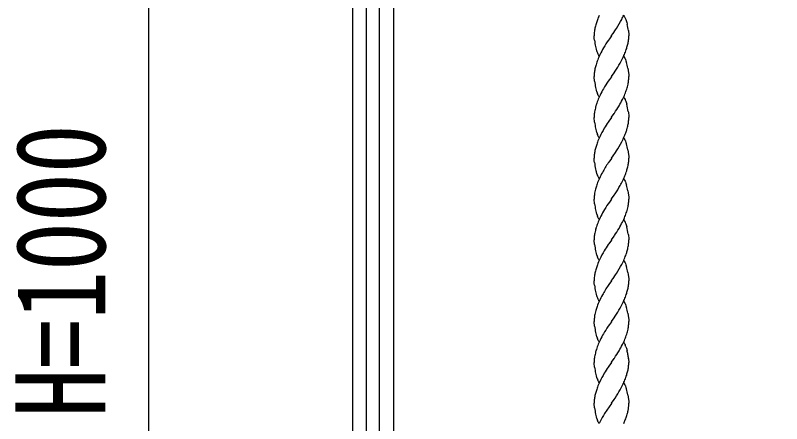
# Model space of a CAD drawing. Units: millimetres, scale not verified. Extents: x -4205 to 4205, y -2970 to 2970.
# Drawn here: x 1579.8 to 1955, y 1160 to 1360 of the extents above; entities that cross this region are included whole.
import ezdxf
from ezdxf.enums import TextEntityAlignment as Align

# ---------------------------------------------------------------- set-up
doc = ezdxf.new("R2010")
doc.units = ezdxf.units.MM
doc.header["$LTSCALE"] = 10
doc.layers.add('0-3_YKK_13', color=4, linetype='Continuous')
doc.layers.add('0-5_YKK_D', color=6, linetype='Continuous')
doc.styles.add('ＭＳ ゴシック', font='')
doc.styles.get('ＭＳ ゴシック').set_extended_font_data('MS Gothic')

msp = doc.modelspace()

# ---------------------------------------------------------------- linework, layer by layer
at = {"layer": '0-3_YKK_13'}
for p, q in [((1751.55, 1412.5), (1751.55, 775.02)), ((1758.15, 775.02), (1758.15, 1412.5)), ((1765.02, 1412.5), (1765.02, 775)), ((1877.7, 1360.03), (1877.83, 1359.83)), ((1877.83, 1359.83), (1877.96, 1359.61)), ((1877.96, 1359.61), (1878.15, 1359.24)), ((1878.15, 1359.24), (1878.28, 1358.98)), ((1878.28, 1358.98), (1878.46, 1358.56)), ((1878.46, 1358.56), (1878.69, 1357.95)), ((1878.69, 1357.95), (1878.86, 1357.47)), ((1878.86, 1357.47), (1879.17, 1356.45)), ((1879.17, 1356.45), (1879.31, 1355.91)), ((1879.31, 1355.91), (1879.35, 1355.73)), ((1879.35, 1355.73), (1879.4, 1355.55)), ((1871.76, 1350.11), (1872.49, 1351.15)), ((1872.49, 1351.15), (1873.64, 1352.84)), ((1873.64, 1352.84), (1874.15, 1353.61)), ((1879.99, 1352.52), (1880.07, 1351.86)), ((1880.07, 1351.86), (1880.15, 1351.09)), ((1880.15, 1351.09), (1880.17, 1350.8)), ((1880.17, 1350.8), (1880.2, 1350.03)), ((1863.23, 1349.26), (1863.2, 1350.03)), ((1863.28, 1348.67), (1863.23, 1349.26)), ((1863.37, 1347.88), (1863.28, 1348.67)), ((1871.7, 1350.03), (1871.76, 1350.11)), ((1864.55, 1342.6), (1864.29, 1343.44)), ((1864.71, 1342.11), (1864.55, 1342.6)), ((1864.94, 1341.5), (1864.71, 1342.11)), ((1865.19, 1340.95), (1864.94, 1341.5)), ((1865.31, 1340.69), (1865.19, 1340.95)), ((1865.44, 1340.46), (1865.31, 1340.69)), ((1865.57, 1340.24), (1865.44, 1340.46)), ((1865.7, 1340.03), (1865.57, 1340.24)), ((1877.7, 1340.03), (1877.83, 1339.83)), ((1878.15, 1339.24), (1878.34, 1338.84)), ((1878.34, 1338.84), (1878.52, 1338.41)), ((1878.52, 1338.41), (1878.75, 1337.79)), ((1878.75, 1337.79), (1878.91, 1337.3)), ((1878.91, 1337.3), (1879.02, 1336.97)), ((1873.03, 1331.92), (1873.48, 1332.6)), ((1879.72, 1334.11), (1879.91, 1333.04)), ((1879.91, 1333.04), (1880.07, 1331.86)), ((1863.21, 1329.53), (1863.2, 1330.03)), ((1863.23, 1329.26), (1863.21, 1329.53)), ((1863.31, 1328.36), (1863.23, 1329.26)), ((1863.39, 1327.71), (1863.31, 1328.36)), ((1870.66, 1328.54), (1870.08, 1327.7)), ((1871.65, 1329.95), (1870.66, 1328.54)), ((1871.7, 1330.03), (1871.65, 1329.95)), ((1871.7, 1330.03), (1871.76, 1330.11)), ((1871.76, 1330.11), (1873.03, 1331.92)), ((1880.17, 1330.8), (1880.2, 1330.03)), ((1864.29, 1323.44), (1863.96, 1324.69)), ((1864.55, 1322.59), (1864.29, 1323.44)), ((1865.06, 1321.22), (1864.88, 1321.65)), ((1865.25, 1320.82), (1865.06, 1321.22)), ((1865.37, 1320.57), (1865.25, 1320.82)), ((1865.57, 1320.23), (1865.37, 1320.57)), ((1865.7, 1320.03), (1865.57, 1320.23)), ((1877.7, 1320.03), (1877.83, 1319.83)), ((1877.83, 1319.83), (1877.96, 1319.61)), ((1877.96, 1319.61), (1878.15, 1319.24)), ((1878.15, 1319.24), (1878.34, 1318.84)), ((1878.86, 1317.47), (1879.17, 1316.45)), ((1871.65, 1309.95), (1870.38, 1308.14)), ((1871.7, 1310.03), (1871.65, 1309.95)), ((1871.7, 1310.03), (1871.76, 1310.11)), ((1871.76, 1310.11), (1873.03, 1311.92)), ((1873.03, 1311.92), (1873.17, 1312.14)), ((1879.94, 1312.86), (1879.99, 1312.52)), ((1879.99, 1312.52), (1880.07, 1311.86)), ((1880.07, 1311.86), (1880.14, 1311.24)), ((1880.14, 1311.24), (1880.17, 1310.8)), ((1880.17, 1310.8), (1880.2, 1310.03)), ((1863.31, 1308.36), (1863.23, 1309.26)), ((1863.39, 1307.71), (1863.31, 1308.36)), ((1870.38, 1308.14), (1870.08, 1307.7)), ((1864.29, 1303.44), (1863.96, 1304.69)), ((1864.55, 1302.6), (1864.29, 1303.44)), ((1865.06, 1301.22), (1864.88, 1301.65)), ((1865.25, 1300.82), (1865.06, 1301.22)), ((1865.37, 1300.57), (1865.25, 1300.82)), ((1865.57, 1300.23), (1865.37, 1300.57)), ((1865.7, 1300.03), (1865.57, 1300.23)), ((1877.7, 1300.03), (1877.83, 1299.83)), ((1878.52, 1298.41), (1878.75, 1297.79)), ((1878.75, 1297.79), (1878.91, 1297.3)), ((1878.91, 1297.3), (1879.02, 1296.96)), ((1871.76, 1290.11), (1872.49, 1291.15)), ((1872.49, 1291.15), (1873.64, 1292.84)), ((1873.64, 1292.84), (1874.15, 1293.61)), ((1879.72, 1294.11), (1879.91, 1293.04)), ((1879.91, 1293.04), (1880.07, 1291.86)), ((1880.07, 1291.86), (1880.15, 1291.09)), ((1880.15, 1291.09), (1880.17, 1290.8)), ((1880.17, 1290.8), (1880.2, 1290.03)), ((1863.23, 1289.26), (1863.2, 1290.03)), ((1863.28, 1288.67), (1863.23, 1289.26)), ((1863.37, 1287.88), (1863.28, 1288.67)), ((1870.38, 1288.14), (1870.08, 1287.7)), ((1871.65, 1289.95), (1870.38, 1288.14)), ((1871.7, 1290.03), (1871.65, 1289.95)), ((1871.7, 1290.03), (1871.76, 1290.11)), ((1864.55, 1282.6), (1864.29, 1283.44)), ((1864.71, 1282.11), (1864.55, 1282.6)), ((1864.94, 1281.5), (1864.71, 1282.11)), ((1865.19, 1280.95), (1864.94, 1281.5)), ((1865.31, 1280.69), (1865.19, 1280.95)), ((1865.44, 1280.46), (1865.31, 1280.69)), ((1865.57, 1280.23), (1865.44, 1280.46)), ((1865.7, 1280.03), (1865.57, 1280.23)), ((1877.7, 1280.03), (1877.83, 1279.83)), ((1877.83, 1279.83), (1878.03, 1279.49)), ((1878.03, 1279.49), (1878.15, 1279.24)), ((1878.15, 1279.24), (1878.34, 1278.84)), ((1878.34, 1278.84), (1878.52, 1278.41)), ((1878.52, 1278.41), (1878.75, 1277.79)), ((1878.75, 1277.79), (1878.91, 1277.3)), ((1878.91, 1277.3), (1879.02, 1276.96)), ((1871.76, 1270.11), (1873.03, 1271.92)), ((1873.03, 1271.92), (1873.48, 1272.6)), ((1879.72, 1274.11), (1879.91, 1273.04)), ((1879.91, 1273.04), (1880.07, 1271.86)), ((1863.22, 1270.86), (1863.2, 1270.03)), ((1863.21, 1269.53), (1863.2, 1270.03)), ((1863.23, 1269.26), (1863.21, 1269.53)), ((1863.31, 1268.36), (1863.23, 1269.26)), ((1863.39, 1267.71), (1863.31, 1268.36)), ((1870.66, 1268.54), (1870.08, 1267.7)), ((1871.65, 1269.95), (1870.66, 1268.54)), ((1871.7, 1270.03), (1871.65, 1269.95)), ((1871.7, 1270.03), (1871.76, 1270.11)), ((1880.07, 1271.86), (1880.15, 1271.09)), ((1880.15, 1271.09), (1880.17, 1270.8)), ((1880.17, 1270.8), (1880.2, 1270.03)), ((1865.06, 1261.22), (1864.88, 1261.65)), ((1865.25, 1260.82), (1865.06, 1261.22)), ((1865.37, 1260.57), (1865.25, 1260.82)), ((1865.57, 1260.23), (1865.37, 1260.57)), ((1865.7, 1260.03), (1865.57, 1260.23)), ((1877.7, 1260.03), (1877.83, 1259.83)), ((1877.83, 1259.83), (1877.96, 1259.61)), ((1877.96, 1259.61), (1878.15, 1259.24)), ((1878.15, 1259.24), (1878.34, 1258.84)), ((1878.34, 1258.84), (1878.46, 1258.56)), ((1878.46, 1258.56), (1878.69, 1257.95)), ((1863.21, 1249.53), (1863.2, 1250.03)), ((1863.23, 1249.26), (1863.21, 1249.53)), ((1871.65, 1249.95), (1870.38, 1248.14)), ((1871.7, 1250.03), (1871.65, 1249.95)), ((1871.7, 1250.03), (1871.76, 1250.11)), ((1871.76, 1250.11), (1873.03, 1251.92)), ((1873.03, 1251.92), (1873.17, 1252.14)), ((1879.94, 1252.86), (1879.99, 1252.52)), ((1879.99, 1252.52), (1880.07, 1251.86)), ((1880.07, 1251.86), (1880.14, 1251.24)), ((1880.14, 1251.24), (1880.17, 1250.8)), ((1880.17, 1250.8), (1880.2, 1250.03)), ((1863.31, 1248.36), (1863.23, 1249.26)), ((1863.39, 1247.71), (1863.31, 1248.36)), ((1870.38, 1248.14), (1870.08, 1247.7)), ((1864.29, 1243.44), (1863.96, 1244.69)), ((1864.55, 1242.6), (1864.29, 1243.44)), ((1865.06, 1241.22), (1864.88, 1241.65)), ((1865.25, 1240.82), (1865.06, 1241.22)), ((1865.37, 1240.57), (1865.25, 1240.82)), ((1865.57, 1240.23), (1865.37, 1240.57)), ((1865.7, 1240.03), (1865.57, 1240.23)), ((1877.7, 1240.03), (1877.83, 1239.83)), ((1877.83, 1239.83), (1878.03, 1239.49)), ((1878.03, 1239.49), (1878.15, 1239.24)), ((1878.15, 1239.24), (1878.34, 1238.84)), ((1878.34, 1238.84), (1878.52, 1238.41)), ((1878.52, 1238.41), (1878.75, 1237.79)), ((1878.75, 1237.79), (1878.91, 1237.3)), ((1878.91, 1237.3), (1879.02, 1236.96)), ((1871.76, 1230.11), (1872.49, 1231.15)), ((1872.49, 1231.15), (1873.64, 1232.84)), ((1873.64, 1232.84), (1874.15, 1233.61)), ((1879.72, 1234.1), (1879.91, 1233.04)), ((1879.91, 1233.04), (1880.07, 1231.86)), ((1880.07, 1231.86), (1880.15, 1231.09)), ((1880.15, 1231.09), (1880.17, 1230.8)), ((1880.17, 1230.8), (1880.2, 1230.03)), ((1870.38, 1228.14), (1870.08, 1227.7)), ((1871.65, 1229.95), (1870.38, 1228.14)), ((1871.7, 1230.03), (1871.65, 1229.95)), ((1871.7, 1230.03), (1871.76, 1230.11)), ((1864.55, 1222.6), (1864.29, 1223.44)), ((1864.71, 1222.11), (1864.55, 1222.6)), ((1864.94, 1221.5), (1864.71, 1222.11)), ((1865.19, 1220.95), (1864.94, 1221.5)), ((1865.31, 1220.69), (1865.19, 1220.95)), ((1865.44, 1220.46), (1865.31, 1220.69)), ((1865.57, 1220.23), (1865.44, 1220.46)), ((1865.7, 1220.03), (1865.57, 1220.23)), ((1877.7, 1220.03), (1877.83, 1219.83)), ((1877.83, 1219.83), (1878.03, 1219.49)), ((1878.03, 1219.49), (1878.15, 1219.24)), ((1878.15, 1219.24), (1878.34, 1218.84)), ((1878.34, 1218.84), (1878.52, 1218.41)), ((1878.52, 1218.41), (1878.75, 1217.79)), ((1878.75, 1217.79), (1878.91, 1217.3)), ((1878.91, 1217.3), (1879.02, 1216.96)), ((1871.76, 1210.11), (1873.03, 1211.92)), ((1873.03, 1211.92), (1873.48, 1212.6)), ((1879.72, 1214.11), (1879.91, 1213.04)), ((1879.91, 1213.04), (1880.07, 1211.86)), ((1863.22, 1210.86), (1863.2, 1210.03)), ((1863.21, 1209.53), (1863.2, 1210.03)), ((1863.23, 1209.26), (1863.21, 1209.53)), ((1863.31, 1208.36), (1863.23, 1209.26)), ((1863.39, 1207.71), (1863.31, 1208.36)), ((1870.66, 1208.54), (1870.08, 1207.7)), ((1871.7, 1210.03), (1871.76, 1210.11)), ((1880.07, 1211.86), (1880.15, 1211.09)), ((1880.15, 1211.09), (1880.17, 1210.8)), ((1880.17, 1210.8), (1880.2, 1210.03)), ((1864.29, 1203.44), (1863.96, 1204.69)), ((1864.55, 1202.59), (1864.29, 1203.44)), ((1865.06, 1201.22), (1864.88, 1201.65)), ((1865.25, 1200.82), (1865.06, 1201.22)), ((1865.37, 1200.57), (1865.25, 1200.82)), ((1865.57, 1200.23), (1865.37, 1200.57)), ((1865.7, 1200.03), (1865.57, 1200.23)), ((1878.22, 1199.11), (1878.46, 1198.56)), ((1878.8, 1197.63), (1879.02, 1196.96)), ((1879.02, 1196.96), (1879.31, 1195.91)), ((1863.25, 1188.97), (1863.2, 1190.03)), ((1871.65, 1189.95), (1870.38, 1188.14)), ((1871.7, 1190.03), (1871.65, 1189.95)), ((1871.7, 1190.03), (1871.76, 1190.11)), ((1871.76, 1190.11), (1873.03, 1191.92)), ((1873.03, 1191.92), (1873.17, 1192.14)), ((1880.07, 1191.86), (1880.09, 1191.7)), ((1880.09, 1191.7), (1880.2, 1190.03)), ((1863.31, 1188.36), (1863.25, 1188.97)), ((1863.39, 1187.71), (1863.31, 1188.36)), ((1870.38, 1188.14), (1870.08, 1187.7)), ((1864.29, 1183.44), (1863.96, 1184.69)), ((1864.55, 1182.59), (1864.29, 1183.44)), ((1864.6, 1182.43), (1864.55, 1182.59)), ((1865.12, 1181.08), (1864.94, 1181.5)), ((1865.31, 1180.69), (1865.12, 1181.08)), ((1865.44, 1180.45), (1865.31, 1180.69)), ((1865.57, 1180.23), (1865.44, 1180.45)), ((1865.7, 1180.03), (1865.57, 1180.23)), ((1877.7, 1180.03), (1877.83, 1179.83)), ((1877.83, 1179.83), (1878.03, 1179.49)), ((1878.03, 1179.49), (1878.15, 1179.24)), ((1878.15, 1179.24), (1878.34, 1178.84)), ((1878.34, 1178.84), (1878.52, 1178.41)), ((1878.52, 1178.41), (1878.75, 1177.79)), ((1878.75, 1177.79), (1878.91, 1177.3)), ((1878.91, 1177.3), (1879.02, 1176.96)), ((1871.76, 1170.11), (1873.03, 1171.92)), ((1873.03, 1171.92), (1873.48, 1172.59)), ((1879.72, 1174.1), (1879.91, 1173.04)), ((1879.91, 1173.04), (1880.07, 1171.86)), ((1880.07, 1171.86), (1880.15, 1171.09)), ((1880.15, 1171.09), (1880.17, 1170.8)), ((1880.17, 1170.8), (1880.2, 1170.03)), ((1863.21, 1169.53), (1863.2, 1170.03)), ((1863.23, 1169.26), (1863.21, 1169.53)), ((1863.31, 1168.36), (1863.23, 1169.26)), ((1863.39, 1167.71), (1863.31, 1168.36)), ((1871.7, 1170.03), (1871.63, 1169.93)), ((1871.7, 1170.03), (1871.76, 1170.11)), ((1880.19, 1169.4), (1880.2, 1170.03)), ((1864.29, 1163.44), (1863.96, 1164.69)), ((1864.55, 1162.59), (1864.29, 1163.44)), ((1865.06, 1161.22), (1864.88, 1161.65)), ((1865.25, 1160.82), (1865.06, 1161.22)), ((1865.37, 1160.57), (1865.25, 1160.82)), ((1865.57, 1160.23), (1865.37, 1160.57)), ((1865.7, 1160.03), (1865.57, 1160.23)), ((1877.69, 1160.03), (1877.95, 1160.62)), ((1877.95, 1160.62), (1878.44, 1161.82)), ((1878.44, 1161.82), (1878.68, 1162.44))]:
    msp.add_line(p, q, dxfattribs=at)
for points in [[(2425.03, 775), (2425.03, 1652.45), (2445.03, 1652.45), (2445.03, 775), (1745.02, 775), (1745.02, 1652.45), (1765.02, 1652.45)], [(1871.7, 1350.03), (1871.65, 1349.95), (1870.66, 1348.54), (1870.23, 1347.93)], [(1877.83, 1339.83), (1878.03, 1339.49), (1878.15, 1339.24)], [(1880.07, 1331.86), (1880.15, 1331.09), (1880.17, 1330.8)], [(1878.34, 1318.84), (1878.46, 1318.56), (1878.69, 1317.95), (1878.86, 1317.47)], [(1863.23, 1309.26), (1863.21, 1309.53), (1863.2, 1310.03)], [(1877.83, 1299.83), (1878.03, 1299.49), (1878.15, 1299.24)], [(1878.15, 1299.24), (1878.34, 1298.84), (1878.52, 1298.41)], [(1864.55, 1262.59), (1864.29, 1263.44), (1863.96, 1264.69)], [(1878.69, 1257.95), (1878.86, 1257.47), (1879.17, 1256.44)], [(1863.37, 1227.88), (1863.28, 1228.67), (1863.23, 1229.26), (1863.2, 1230.03)], [(1871.7, 1210.03), (1871.65, 1209.95), (1870.66, 1208.54)], [(1877.7, 1200.03), (1877.83, 1199.83), (1877.96, 1199.61)], [(1871.63, 1169.93), (1868.32, 1164.94), (1867.74, 1163.97)]]:
    msp.add_lwpolyline(points, dxfattribs=at)
for centre, radius, start, end in [((1933.25, 1330.45), 73.72, 156.4161, 158.1897), ((1812.1, 1390.31), 72.23, 333.4688, 335.2438), ((1915.36, 1341.8), 53.12, 164.7001, 166.9919), ((1914.96, 1339.79), 53.3, 160.2109, 162.5027), ((1819.96, 1388.03), 64.2, 327.5774, 332.1604), ((1841.83, 1346.69), 38.6, 8.6908, 13.2738), ((1904.49, 1348.77), 41.31, 175.9571, 178.2488), ((1889.37, 1348.73), 26.25, 168.9685, 173.5516), ((1903.52, 1353.67), 40.57, 188.2045, 192.7875), ((1965.5, 1285.24), 114.05, 146.657, 148.9488), ((1854.03, 1351.45), 26.28, 347.7889, 352.372), ((1854.27, 1350.61), 25.94, 354.1287, 358.7117), ((1895.24, 1352.18), 32.17, 193.4628, 195.7546), ((1945.46, 1300.84), 88.88, 150.8978, 153.1895), ((1818.6, 1364.28), 63.91, 339.051, 341.3428), ((1828.06, 1358.74), 53.22, 343.7407, 346.0324), ((1932.79, 1310.2), 73.4, 155.2493, 157.5411), ((1820.41, 1365.74), 62.78, 334.9229, 337.2147), ((1915.36, 1321.8), 53.12, 164.7001, 166.9919), ((1925.03, 1316.19), 63.99, 159.8493, 162.1411), ((1773.24, 1397.05), 119.17, 327.2616, 329.5533), ((1814.63, 1370.18), 69.91, 331.3451, 333.6369), ((1843.63, 1326.78), 36.82, 11.471, 16.0541), ((1889.37, 1328.73), 26.25, 168.9685, 173.5516), ((1904.49, 1328.77), 41.31, 175.9571, 178.2488), ((1854.09, 1331.33), 26.19, 348.9477, 353.5308), ((1838.79, 1331.29), 41.43, 355.9658, 358.2576), ((1901.41, 1333.3), 38.43, 188.3694, 192.9524), ((1959.8, 1268.93), 107.26, 146.7737, 149.0655), ((1848.61, 1333.12), 31.92, 343.0951, 347.6782), ((1888.21, 1330.57), 24.98, 198.6314, 200.9232), ((1932.79, 1290.19), 73.4, 155.2493, 157.5411), ((1945.58, 1280.84), 88.99, 150.9355, 153.2273), ((1811.07, 1350.06), 73.06, 334.6398, 336.9315), ((1818.6, 1344.28), 63.91, 339.051, 341.3428), ((1924.91, 1296.19), 63.88, 159.8128, 162.1045), ((1798.89, 1359.05), 87.97, 330.4536, 332.7453), ((1889.25, 1308.88), 26.11, 170.1682, 174.7513), ((1894.75, 1307.08), 31.85, 164.0705, 168.6536), ((1785.93, 1370), 104.69, 326.447, 328.7387), ((1834.76, 1305.05), 45.85, 9.8076, 14.3907), ((1894.22, 1309.46), 31.03, 176.6604, 178.9521), ((1849.18, 1310.6), 31.03, 356.6604, 358.9522), ((1901.41, 1313.3), 38.43, 188.3694, 192.9524), ((1943.99, 1258.57), 88.75, 146.3885, 148.6803), ((1828.02, 1317.75), 53.02, 345.7026, 347.9943), ((1854.15, 1311.18), 26.11, 350.1682, 354.7513), ((1888.34, 1310.57), 25.09, 198.5348, 200.8266), ((1918.98, 1274.93), 58.89, 149.6252, 154.2083), ((1819.18, 1324.94), 63.6, 337.5546, 339.8464), ((1838.4, 1316.59), 42.7, 341.4801, 343.7718), ((1933.25, 1270.45), 73.72, 155.8979, 158.1897), ((1812.1, 1330.31), 72.23, 333.4688, 335.7606), ((1915.36, 1281.8), 53.12, 164.7001, 166.9919), ((1914.96, 1279.79), 53.3, 160.2109, 162.5027), ((1819.96, 1328.03), 64.2, 327.5774, 332.1604), ((1843.69, 1286.78), 36.76, 11.4942, 16.0772), ((1904.49, 1288.77), 41.31, 175.9571, 178.2488), ((1889.37, 1288.73), 26.25, 168.9685, 173.5516), ((1903.52, 1293.67), 40.57, 188.2045, 192.7875), ((1926.57, 1249.89), 67.98, 146.2025, 150.7855), ((1854.03, 1291.45), 26.28, 347.7889, 352.372), ((1854.27, 1290.61), 25.94, 354.1287, 358.7117), ((1895.24, 1292.18), 32.17, 193.4628, 195.7546), ((1818.6, 1304.28), 63.91, 339.051, 341.3428), ((1828.06, 1298.74), 53.22, 343.7407, 346.0324), ((1933.59, 1250.74), 73.92, 156.5399, 158.8316), ((1938.88, 1245.21), 81.03, 152.1467, 154.4385), ((1820.41, 1305.74), 62.78, 334.9229, 337.2147), ((1915.08, 1260.12), 53.31, 161.048, 163.3398), ((1773.24, 1337.05), 119.17, 327.2616, 329.5533), ((1814.63, 1310.18), 69.91, 331.3451, 333.6369), ((1843.69, 1266.78), 36.76, 11.4942, 16.0772), ((1889.2, 1269.05), 26.04, 171.4503, 176.0334), ((1894.72, 1267.23), 31.78, 165.0831, 169.6661), ((1854.09, 1271.33), 26.19, 348.9477, 353.5308), ((1838.79, 1271.29), 41.43, 355.9658, 358.2576), ((1901.41, 1273.3), 38.43, 188.3694, 192.9524), ((1959.8, 1208.93), 107.26, 146.7737, 149.0655), ((1848.61, 1273.12), 31.92, 343.0951, 347.6782), ((1888.21, 1270.57), 24.98, 198.6314, 200.9232), ((1932.79, 1230.19), 73.4, 155.2493, 157.5411), ((1945.58, 1220.84), 88.99, 150.9355, 153.2273), ((1811.07, 1290.06), 73.06, 334.6398, 336.9315), ((1818.6, 1284.28), 63.91, 339.051, 341.3428), ((1924.91, 1236.19), 63.88, 159.8128, 162.1045), ((1798.89, 1299.05), 87.97, 330.4536, 332.7453), ((1889.31, 1248.88), 26.17, 170.1862, 174.7692), ((1894.75, 1247.08), 31.85, 164.0705, 168.6536), ((1785.93, 1310), 104.69, 326.447, 328.7387), ((1834.82, 1245.05), 45.79, 9.824, 14.407), ((1894.1, 1249.46), 30.9, 176.6515, 178.9433), ((1849.18, 1250.6), 31.03, 356.6604, 358.9522), ((1901.41, 1253.3), 38.43, 188.3694, 192.9524), ((1944.12, 1198.57), 88.86, 146.4318, 148.7235), ((1828.02, 1257.75), 53.02, 345.7026, 347.9943), ((1854.15, 1251.18), 26.11, 350.1682, 354.7513), ((1888.34, 1250.57), 25.09, 198.5348, 200.8266), ((1918.92, 1214.92), 58.84, 149.5966, 154.1796), ((1819.06, 1264.94), 63.72, 337.5955, 339.8872), ((1838.4, 1256.59), 42.7, 341.4801, 343.7718), ((1933.25, 1210.45), 73.72, 155.8979, 158.1897), ((1812.23, 1270.31), 72.12, 333.4262, 335.718), ((1915.36, 1221.8), 53.12, 164.7001, 166.9919), ((1914.96, 1219.79), 53.3, 160.2109, 162.5027), ((1819.96, 1268.03), 64.2, 327.5774, 332.1604), ((1843.63, 1226.78), 36.82, 11.471, 16.0541), ((1904.49, 1228.77), 41.31, 175.9571, 178.2488), ((1889.37, 1228.73), 26.25, 168.9685, 173.5516), ((1903.52, 1233.67), 40.57, 188.2045, 192.7875), ((1926.57, 1189.89), 67.98, 146.2025, 150.7855), ((1854.03, 1231.45), 26.28, 347.7889, 352.372), ((1854.27, 1230.61), 25.94, 354.1287, 358.7117), ((1895.24, 1232.18), 32.17, 193.4628, 195.7546), ((1818.6, 1244.28), 63.91, 339.051, 341.3428), ((1828.06, 1238.74), 53.22, 343.7407, 346.0324), ((1933.59, 1190.74), 73.92, 156.5399, 158.8316), ((1938.88, 1185.21), 81.03, 152.1467, 154.4385), ((1820.41, 1245.74), 62.78, 334.9229, 337.2147), ((1915.08, 1200.12), 53.31, 161.048, 163.3398), ((1773.24, 1277.05), 119.17, 327.2616, 329.5533), ((1814.63, 1250.18), 69.91, 331.3451, 333.6369), ((1843.69, 1206.78), 36.76, 11.4942, 16.0772), ((1889.2, 1209.05), 26.04, 171.4503, 176.0334), ((1894.72, 1207.23), 31.78, 165.0831, 169.6661), ((1854.09, 1211.33), 26.19, 348.9477, 353.5308), ((1838.79, 1211.29), 41.43, 355.9658, 358.2576), ((1901.41, 1213.3), 38.43, 188.3694, 192.9524), ((1959.8, 1148.93), 107.26, 146.7737, 149.0655), ((1848.61, 1213.12), 31.92, 343.0951, 347.6782), ((1888.21, 1210.57), 24.98, 198.6314, 200.9232), ((1932.79, 1170.19), 73.4, 155.2493, 157.5411), ((1945.58, 1160.84), 88.99, 150.9355, 153.2273), ((1811.07, 1230.06), 73.06, 334.6398, 336.9315), ((1818.6, 1224.28), 63.91, 339.051, 341.3428), ((1924.91, 1176.19), 63.88, 159.8128, 162.1045), ((1798.89, 1239.05), 87.97, 330.4536, 332.7453), ((1865.72, 1193.02), 13.9, 25.9721, 28.2638), ((1855.51, 1189.52), 24.67, 19.1994, 21.4912), ((1889.31, 1188.88), 26.17, 170.1862, 174.7692), ((1894.75, 1187.08), 31.85, 164.0705, 168.6536), ((1785.93, 1250), 104.69, 326.447, 328.7387), ((1829.79, 1183.84), 50.97, 11.4043, 13.696), ((1828.29, 1184.84), 52.25, 7.717, 10.0088), ((1894.1, 1189.46), 30.9, 176.6515, 178.9433), ((1854.33, 1190.61), 25.87, 354.12, 358.7031), ((1901.41, 1193.3), 38.43, 188.3694, 192.9524), ((1944.12, 1138.57), 88.86, 146.4318, 148.7235), ((1828.06, 1198.74), 53.22, 343.7407, 346.0324), ((1854.03, 1191.45), 26.28, 347.7889, 352.372), ((1888.02, 1190.55), 24.79, 199.1261, 201.4178), ((1918.92, 1154.92), 58.84, 149.5966, 154.1796), ((1818.6, 1204.28), 63.91, 339.051, 341.3428), ((1933.25, 1150.45), 73.72, 155.8979, 158.1897), ((1814.63, 1210.18), 69.91, 331.3451, 333.6369), ((1820.41, 1205.74), 62.78, 334.9229, 337.2147), ((1915.36, 1161.8), 53.12, 164.7001, 166.9919), ((1914.96, 1159.79), 53.3, 160.2109, 162.5027), ((1773.12, 1237.04), 119.28, 327.293, 329.5848), ((1843.63, 1166.78), 36.82, 11.471, 16.0541), ((1904.61, 1168.77), 41.43, 175.9658, 178.2576), ((1889.37, 1168.73), 26.25, 168.9685, 173.5516), ((1901.41, 1173.3), 38.43, 188.3694, 192.9524), ((1856.12, 1170.84), 24.11, 349.6989, 356.5723), ((1915.96, 1136.68), 55.41, 150.4899, 155.0729), ((1824.41, 1181.31), 57.45, 340.8174, 343.1091), ((1832, 1176.97), 48.98, 345.3925, 347.6843), ((1888.34, 1170.57), 25.09, 198.5348, 200.8266)]:
    msp.add_arc(centre, radius, start, end, dxfattribs=at)
at = {"layer": '0-5_YKK_D'}
msp.add_line((1645.02, 1730), (1645.02, 820), dxfattribs=at)

# ---------------------------------------------------------------- texts
at = {"layer": '0-5_YKK_D', "style": 'ＭＳ ゴシック', "width": 0.8}
msp.add_text('H=1000', height=43.99, rotation=90, dxfattribs=at).set_placement((1637.02, 1163), align=Align.BOTTOM_LEFT)

doc.saveas('drawing.dxf')
